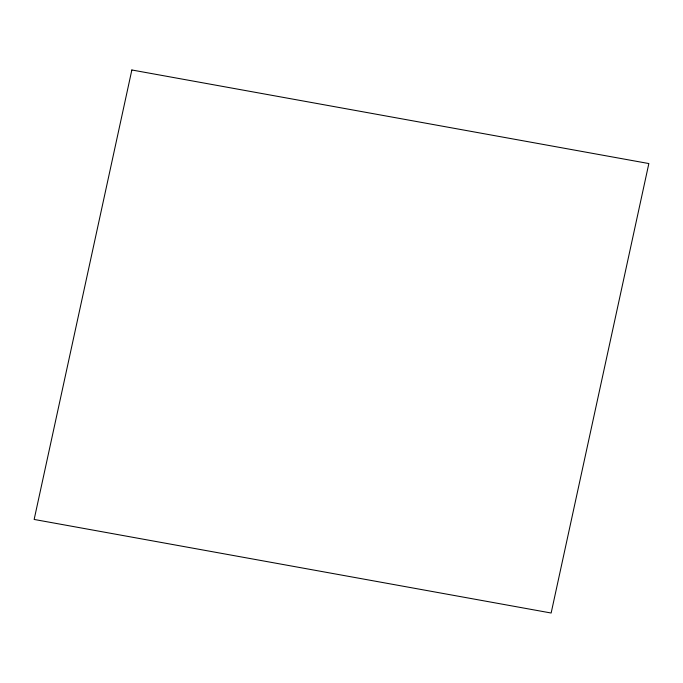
<?xml version="1.0" encoding="UTF-8"?>
<svg xmlns="http://www.w3.org/2000/svg" width="683" height="683" viewBox="0 0 683 683"><rect width="100%" height="100%" fill="white"/><g stroke="black" fill="none" stroke-linecap="round" stroke-linejoin="round"><path stroke-width="1.02" d="M131.853 69.982L34.15 519.447L551.147 613.018L648.85 163.553L131.853 69.982"/></g></svg>
